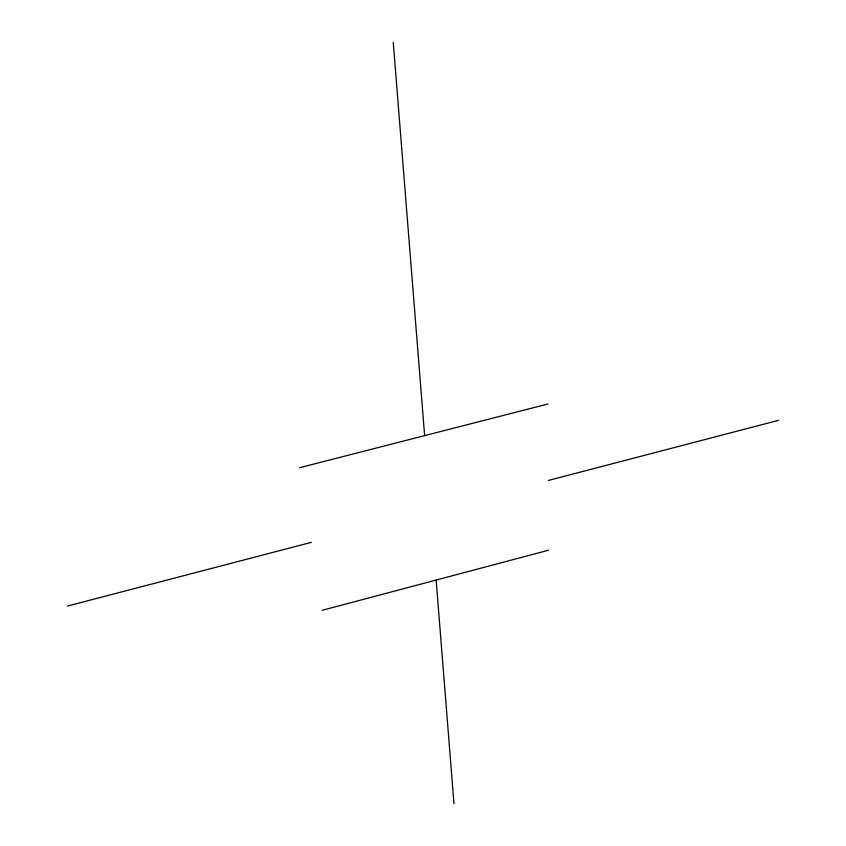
<?xml version="1.0" encoding="UTF-8"?>
<svg xmlns="http://www.w3.org/2000/svg" width="846" height="846" viewBox="0 0 846 846"><rect width="100%" height="100%" fill="white"/><g stroke="black" fill="none" stroke-linecap="round" stroke-linejoin="round"><path stroke-width="1.27" d="M322.189 610.304L548.546 550.217M67.469 606.053L311.339 542.36M548.261 480.475L778.532 420.335M299.431 467.753L547.954 404.007M393.253 42.3L424.629 435.637M436.145 580.06L453.974 803.7"/></g></svg>
